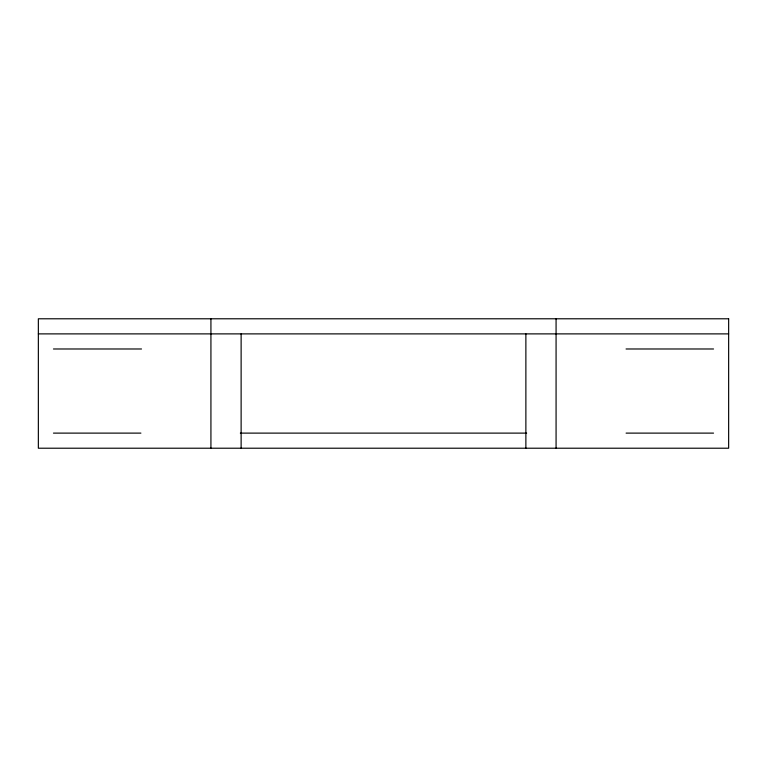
<?xml version="1.0" encoding="UTF-8"?>
<svg xmlns="http://www.w3.org/2000/svg" width="767" height="767" viewBox="0 0 767 767"><rect width="100%" height="100%" fill="white"/><g stroke="black" fill="none" stroke-linecap="round" stroke-linejoin="round"><path stroke-width="1.15" d="M38.35 333.885L728.65 333.885M53.45 348.985L141.521 348.985M626.064 348.985L713.55 348.985M53.45 433.115L140.907 433.115M240.339 433.115L526.661 433.115M626.093 433.115L713.55 433.115M556.075 318.784L556.075 448.216M525.874 333.885L525.874 448.216M241.126 333.885L241.126 448.216M210.925 318.784L210.925 448.216M728.65 318.784L38.35 318.784L38.35 448.216L728.65 448.216L728.65 318.784"/></g></svg>
